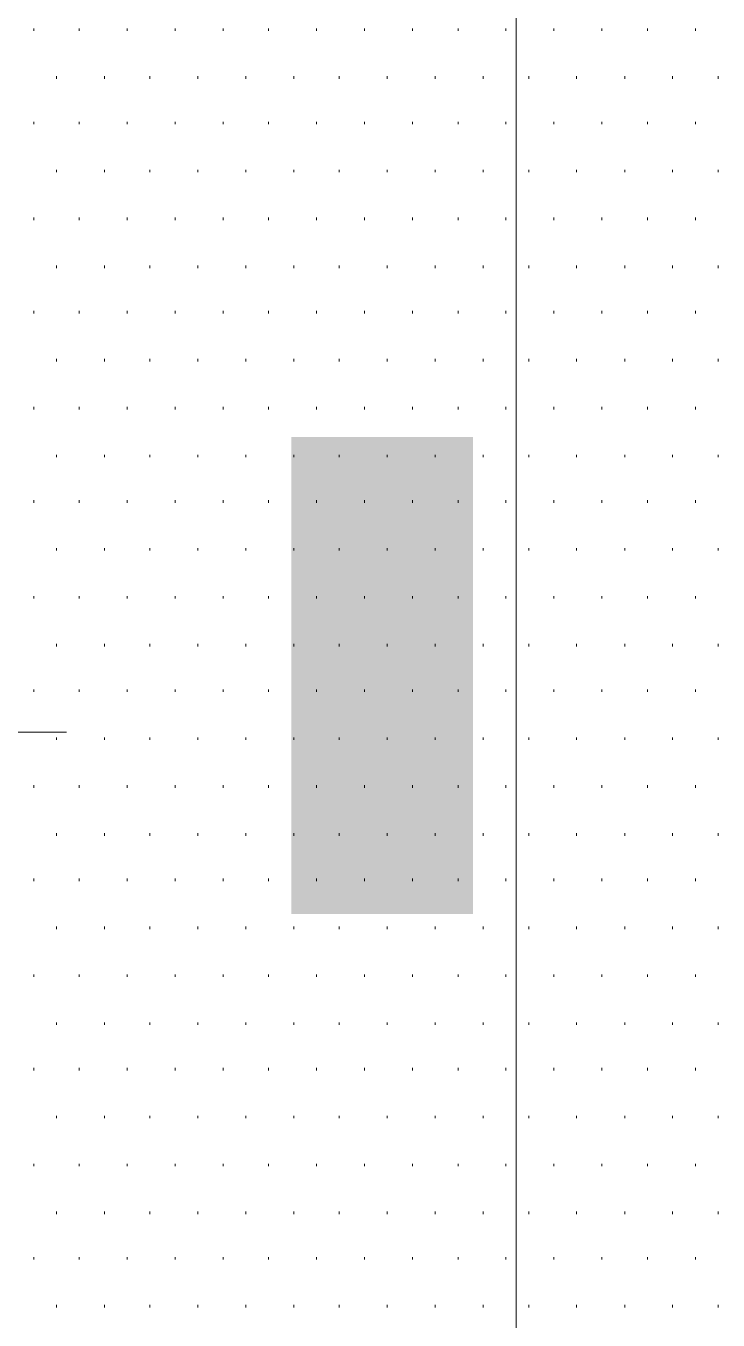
# Model space of a CAD drawing. Header units: millimetres. Extents: x -383313 to -161684, y -117025 to 99224.
# Drawn here: x -329363 to -328202, y -9663 to -7491 of the extents above; entities that cross this region are included whole.
import ezdxf

# ---------------------------------------------------------------- set-up
doc = ezdxf.new("R2010")
doc.units = ezdxf.units.MM
doc.header["$MEASUREMENT"] = 0
doc.layers.add('PDF_Geometry', color=7, linetype='Continuous')
doc.layers.add('PDF_Solid Fills', color=7, linetype='Continuous')

# ---------------------------------------------------------------- blocks, each defined once
blk = doc.blocks.new('A$Cf5759c35')
at = {"layer": 'PDF_Solid Fills'}
for points in [[(29569.7, 9982.2), (29569.7, 9982.2), (29569.7, 9956.8), (29573.9, 9952.6), (29573.9, 9948.3), (29578.1, 9939.9), (29582.4, 9935.6), (29582.4, 9935.6), (29586.6, 9931.4), (29595.1, 9927.2), (29595.1, 9982.2), (29595.1, 9982.2), (29595.1, 9990.7), (29595.1, 9994.9), (29599.3, 10003.4), (29603.5, 10007.6), (29607.8, 10011.8), (29616.2, 10016.1), (29616.2, 10016.1), (29620.5, 10020.3), (29624.7, 10020.3), (29628.9, 10024.5), (29633.2, 10024.5), (29637.4, 10024.5), (29645.9, 10028.8), (29654.3, 10028.8), (29658.6, 10028.8), (29667, 10028.8), (29675.5, 10028.8), (29688.2, 10028.8), (29696.7, 10028.8), (29696.7, 10028.8), (29709.4, 10028.8), (29717.8, 10028.8), (29726.3, 10028.8), (29734.8, 10028.8), (29739, 10028.8), (29747.5, 10028.8), (29755.9, 10024.5), (29760.2, 10024.5), (29764.4, 10024.5), (29768.6, 10020.3), (29772.9, 10020.3), (29777.1, 10016.1), (29781.3, 10016.1), (29785.6, 10011.8), (29789.8, 10003.4), (29794, 9999.1), (29798.3, 9994.9), (29798.3, 9986.4), (29798.3, 9982.2), (29802.5, 9927.2), (29806.7, 9931.4), (29811, 9935.6), (29815.2, 9939.9), (29815.2, 9948.3), (29819.4, 9952.6), (29819.4, 9961), (29823.7, 9965.3), (29823.7, 9973.7), (29823.7, 9982.2), (29823.7, 9982.2), (29823.7, 9990.7), (29823.7, 9994.9), (29819.4, 10003.4), (29819.4, 10007.6), (29815.2, 10016.1), (29811, 10020.3), (29811, 10024.5), (29806.7, 10028.8), (29802.5, 10033), (29798.3, 10037.2), (29794, 10041.5), (29785.6, 10045.7), (29781.3, 10045.7), (29772.9, 10049.9), (29768.6, 10054.2), (29764.4, 10054.2), (29760.2, 10054.2), (29755.9, 10058.4), (29747.5, 10058.4), (29743.2, 10058.4), (29734.8, 10058.4), (29726.3, 10062.6), (29722.1, 10062.6), (29713.6, 10062.6), (29705.1, 10062.6), (29696.7, 10062.6), (29692.4, 10062.6), (29684, 10062.6), (29675.5, 10062.6), (29667, 10062.6), (29662.8, 10062.6), (29654.3, 10058.4), (29650.1, 10058.4), (29641.6, 10058.4), (29637.4, 10058.4), (29628.9, 10054.2), (29624.7, 10054.2), (29616.2, 10049.9), (29612, 10045.7), (29603.5, 10045.7), (29599.3, 10041.5), (29599.3, 10041.5), (29595.1, 10037.2), (29590.8, 10033), (29582.4, 10028.8), (29578.1, 10020.3), (29578.1, 10016.1), (29573.9, 10016.1), (29573.9, 10007.6), (29569.7, 10003.4), (29569.7, 9994.9), (29569.7, 9986.4)], [(29595.1, 9927.2), (29599.3, 9922.9), (29603.5, 9918.7), (29612, 9914.5), (29616.2, 9910.2), (29624.7, 9910.2), (29624.7, 9906), (29633.2, 9906), (29637.4, 9906), (29645.9, 9901.8), (29650.1, 9901.8), (29658.6, 9901.8), (29662.8, 9901.8), (29671.3, 9901.8), (29679.7, 9901.8), (29688.2, 9897.5), (29696.7, 9897.5), (29700.9, 9897.5), (29709.4, 9897.5), (29717.8, 9901.8), (29726.3, 9901.8), (29734.8, 9901.8), (29743.2, 9901.8), (29747.5, 9901.8), (29755.9, 9906), (29760.2, 9906), (29768.6, 9910.2), (29772.9, 9910.2), (29777.1, 9914.5), (29785.6, 9914.5), (29789.8, 9918.7), (29794, 9922.9), (29798.3, 9922.9), (29802.5, 9927.2), (29798.3, 9982.2), (29798.3, 9978), (29798.3, 9973.7), (29794, 9965.3), (29794, 9961), (29789.8, 9956.8), (29785.6, 9948.3), (29777.1, 9944.1), (29777.1, 9944.1), (29772.9, 9944.1), (29768.6, 9939.9), (29764.4, 9939.9), (29760.2, 9935.6), (29751.7, 9935.6), (29747.5, 9935.6), (29739, 9931.4), (29730.5, 9931.4), (29722.1, 9931.4), (29713.6, 9931.4), (29705.1, 9931.4), (29696.7, 9931.4), (29688.2, 9931.4), (29679.7, 9931.4), (29671.3, 9931.4), (29662.8, 9931.4), (29654.3, 9931.4), (29650.1, 9935.6), (29641.6, 9935.6), (29637.4, 9935.6), (29628.9, 9939.9), (29624.7, 9939.9), (29620.5, 9944.1), (29616.2, 9944.1), (29612, 9948.3), (29607.8, 9952.6), (29603.5, 9956.8), (29599.3, 9961), (29595.1, 9965.3), (29595.1, 9973.7), (29595.1, 9982.2)], [(29569.7, 9787.5), (29569.7, 9787.5), (29569.7, 9762.1), (29573.9, 9757.8), (29573.9, 9753.6), (29578.1, 9745.1), (29582.4, 9740.9), (29582.4, 9740.9), (29586.6, 9736.7), (29595.1, 9732.4), (29595.1, 9787.5), (29595.1, 9787.5), (29595.1, 9795.9), (29595.1, 9800.2), (29599.3, 9808.6), (29603.5, 9812.9), (29607.8, 9817.1), (29616.2, 9821.3), (29616.2, 9821.3), (29620.5, 9825.6), (29624.7, 9825.6), (29628.9, 9829.8), (29633.2, 9829.8), (29637.4, 9829.8), (29645.9, 9834), (29654.3, 9834), (29658.6, 9834), (29667, 9834), (29675.5, 9834), (29688.2, 9834), (29696.7, 9834), (29696.7, 9834), (29709.4, 9834), (29717.8, 9834), (29726.3, 9834), (29734.8, 9834), (29739, 9834), (29747.5, 9834), (29755.9, 9829.8), (29760.2, 9829.8), (29764.4, 9829.8), (29768.6, 9825.6), (29772.9, 9825.6), (29777.1, 9821.3), (29781.3, 9821.3), (29785.6, 9817.1), (29789.8, 9808.6), (29794, 9804.4), (29798.3, 9800.2), (29798.3, 9791.7), (29798.3, 9787.5), (29802.5, 9732.4), (29806.7, 9736.7), (29811, 9740.9), (29815.2, 9745.1), (29815.2, 9753.6), (29819.4, 9757.8), (29819.4, 9766.3), (29823.7, 9770.5), (29823.7, 9779), (29823.7, 9787.5), (29823.7, 9787.5), (29823.7, 9795.9), (29823.7, 9800.2), (29819.4, 9808.6), (29819.4, 9812.9), (29815.2, 9821.3), (29811, 9825.6), (29811, 9829.8), (29806.7, 9834), (29802.5, 9838.3), (29798.3, 9842.5), (29794, 9846.7), (29785.6, 9851), (29781.3, 9851), (29772.9, 9855.2), (29768.6, 9859.4), (29764.4, 9859.4), (29760.2, 9859.4), (29755.9, 9863.7), (29747.5, 9863.7), (29743.2, 9863.7), (29734.8, 9863.7), (29726.3, 9867.9), (29722.1, 9867.9), (29713.6, 9867.9), (29705.1, 9867.9), (29696.7, 9867.9), (29692.4, 9867.9), (29684, 9867.9), (29675.5, 9867.9), (29667, 9867.9), (29662.8, 9867.9), (29654.3, 9863.7), (29650.1, 9863.7), (29641.6, 9863.7), (29637.4, 9863.7), (29628.9, 9859.4), (29624.7, 9859.4), (29616.2, 9855.2), (29612, 9851), (29603.5, 9851), (29599.3, 9846.7), (29599.3, 9846.7), (29595.1, 9842.5), (29590.8, 9838.3), (29582.4, 9834), (29578.1, 9825.6), (29578.1, 9821.3), (29573.9, 9821.3), (29573.9, 9812.9), (29569.7, 9808.6), (29569.7, 9800.2), (29569.7, 9791.7)], [(29595.1, 9732.4), (29599.3, 9728.2), (29603.5, 9724), (29612, 9719.7), (29616.2, 9715.5), (29624.7, 9715.5), (29624.7, 9711.3), (29633.2, 9711.3), (29637.4, 9711.3), (29645.9, 9707), (29650.1, 9707), (29658.6, 9707), (29662.8, 9707), (29671.3, 9707), (29679.7, 9707), (29688.2, 9702.8), (29696.7, 9702.8), (29700.9, 9702.8), (29709.4, 9702.8), (29717.8, 9707), (29726.3, 9707), (29734.8, 9707), (29743.2, 9707), (29747.5, 9707), (29755.9, 9711.3), (29760.2, 9711.3), (29768.6, 9715.5), (29772.9, 9715.5), (29777.1, 9719.7), (29785.6, 9719.7), (29789.8, 9724), (29794, 9728.2), (29798.3, 9728.2), (29802.5, 9732.4), (29798.3, 9787.5), (29798.3, 9783.2), (29798.3, 9779), (29794, 9770.5), (29794, 9766.3), (29789.8, 9762.1), (29785.6, 9753.6), (29777.1, 9749.4), (29777.1, 9749.4), (29772.9, 9749.4), (29768.6, 9745.1), (29764.4, 9745.1), (29760.2, 9740.9), (29751.7, 9740.9), (29747.5, 9740.9), (29739, 9736.7), (29730.5, 9736.7), (29722.1, 9736.7), (29713.6, 9736.7), (29705.1, 9736.7), (29696.7, 9736.7), (29688.2, 9736.7), (29679.7, 9736.7), (29671.3, 9736.7), (29662.8, 9736.7), (29654.3, 9736.7), (29650.1, 9740.9), (29641.6, 9740.9), (29637.4, 9740.9), (29628.9, 9745.1), (29624.7, 9745.1), (29620.5, 9749.4), (29616.2, 9749.4), (29612, 9753.6), (29607.8, 9757.8), (29603.5, 9762.1), (29599.3, 9766.3), (29595.1, 9770.5), (29595.1, 9779), (29595.1, 9787.5)], [(29573.9, 9664.7), (29573.9, 9537.7), (29700.9, 9516.5), (29705.1, 9546.2), (29700.9, 9546.2), (29696.7, 9550.4), (29692.4, 9558.9), (29688.2, 9563.1), (29688.2, 9563.1), (29684, 9567.3), (29684, 9575.8), (29679.7, 9584.3), (29679.7, 9588.5), (29675.5, 9652), (29675.5, 9652), (29671.3, 9647.8), (29671.3, 9550.4), (29603.5, 9563.1), (29603.5, 9664.7)], [(29675.5, 9652), (29679.7, 9588.5), (29679.7, 9597), (29684, 9605.4), (29684, 9613.9), (29688.2, 9618.1), (29692.4, 9622.4), (29696.7, 9626.6), (29700.9, 9630.8), (29705.1, 9635.1), (29709.4, 9639.3), (29717.8, 9639.3), (29722.1, 9643.5), (29730.5, 9643.5), (29739, 9643.5), (29739, 9643.5), (29743.2, 9643.5), (29751.7, 9643.5), (29760.2, 9639.3), (29764.4, 9639.3), (29772.9, 9635.1), (29777.1, 9630.8), (29781.3, 9626.6), (29781.3, 9626.6), (29789.8, 9622.4), (29789.8, 9613.9), (29794, 9609.7), (29798.3, 9605.4), (29798.3, 9597), (29798.3, 9588.5), (29798.3, 9652), (29794, 9656.2), (29794, 9656.2), (29785.6, 9660.5), (29781.3, 9664.7), (29777.1, 9668.9), (29768.6, 9668.9), (29764.4, 9673.2), (29755.9, 9673.2), (29747.5, 9673.2), (29743.2, 9677.4), (29734.8, 9677.4), (29730.5, 9677.4), (29726.3, 9673.2), (29717.8, 9673.2), (29709.4, 9673.2), (29705.1, 9668.9), (29696.7, 9668.9), (29692.4, 9664.7), (29688.2, 9660.5), (29679.7, 9656.2)], [(29654.3, 9597), (29654.3, 9597), (29654.3, 9584.3), (29658.6, 9575.8), (29658.6, 9567.3), (29662.8, 9563.1), (29667, 9558.9), (29671.3, 9550.4), (29671.3, 9647.8), (29667, 9643.5), (29662.8, 9635.1), (29658.6, 9630.8), (29658.6, 9626.6), (29654.3, 9618.1), (29654.3, 9613.9), (29654.3, 9605.4)], [(29751.7, 9541.9), (29755.9, 9508.1), (29755.9, 9512.3), (29772.9, 9512.3), (29777.1, 9516.5), (29785.6, 9516.5), (29789.8, 9520.8), (29794, 9525), (29798.3, 9529.2), (29802.5, 9533.5), (29806.7, 9537.7), (29811, 9541.9), (29815.2, 9550.4), (29819.4, 9554.6), (29819.4, 9563.1), (29819.4, 9567.3), (29823.7, 9575.8), (29823.7, 9584.3), (29823.7, 9588.5), (29823.7, 9592.7), (29823.7, 9597), (29823.7, 9605.4), (29819.4, 9613.9), (29819.4, 9618.1), (29815.2, 9626.6), (29815.2, 9630.8), (29811, 9635.1), (29806.7, 9643.5), (29802.5, 9647.8), (29798.3, 9652), (29798.3, 9588.5), (29798.3, 9588.5), (29798.3, 9584.3), (29798.3, 9575.8), (29794, 9571.6), (29789.8, 9563.1), (29785.6, 9558.9), (29781.3, 9554.6), (29777.1, 9550.4), (29772.9, 9550.4), (29764.4, 9546.2), (29760.2, 9541.9)], [(29595.1, 9461.5), (29595.1, 9398), (29595.1, 9414.9), (29599.3, 9419.2), (29603.5, 9427.6), (29607.8, 9431.9), (29607.8, 9431.9), (29612, 9436.1), (29616.2, 9440.3), (29624.7, 9444.6), (29628.9, 9444.6), (29637.4, 9444.6), (29641.6, 9444.6), (29650.1, 9444.6), (29654.3, 9440.3), (29662.8, 9440.3), (29667, 9436.1), (29675.5, 9431.9), (29675.5, 9427.6), (29679.7, 9423.4), (29684, 9419.2), (29688.2, 9414.9), (29696.7, 9410.7), (29700.9, 9406.5), (29705.1, 9402.2), (29709.4, 9393.8), (29713.6, 9389.5), (29722.1, 9381.1), (29726.3, 9376.8), (29730.5, 9368.4), (29739, 9364.1), (29743.2, 9355.7), (29747.5, 9351.4), (29751.7, 9347.2), (29755.9, 9343), (29760.2, 9338.7), (29764.4, 9334.5), (29768.6, 9330.3), (29772.9, 9326), (29781.3, 9321.8), (29785.6, 9321.8), (29794, 9317.6), (29798.3, 9313.3), (29798.3, 9313.3), (29806.7, 9313.3), (29811, 9313.3), (29819.4, 9309.1), (29819.4, 9478.4), (29789.8, 9478.4), (29789.8, 9355.7), (29789.8, 9355.7), (29785.6, 9355.7), (29777.1, 9359.9), (29772.9, 9368.4), (29772.9, 9368.4), (29768.6, 9372.6), (29764.4, 9376.8), (29760.2, 9381.1), (29755.9, 9389.5), (29747.5, 9393.8), (29743.2, 9402.2), (29739, 9402.2), (29734.8, 9410.7), (29730.5, 9419.2), (29722.1, 9423.4), (29717.8, 9427.6), (29713.6, 9431.9), (29709.4, 9440.3), (29705.1, 9444.6), (29700.9, 9444.6), (29696.7, 9448.8), (29696.7, 9453), (29688.2, 9457.3), (29684, 9461.5), (29679.7, 9465.7), (29671.3, 9465.7), (29667, 9470), (29662.8, 9470), (29658.6, 9474.2), (29650.1, 9474.2), (29645.9, 9474.2), (29637.4, 9474.2), (29637.4, 9474.2), (29628.9, 9474.2), (29624.7, 9474.2), (29616.2, 9474.2), (29612, 9470), (29603.5, 9465.7), (29599.3, 9465.7)], [(29569.7, 9398), (29569.7, 9376.8), (29573.9, 9368.4), (29573.9, 9364.1), (29578.1, 9355.7), (29578.1, 9351.4), (29582.4, 9347.2), (29586.6, 9343), (29590.8, 9338.7), (29595.1, 9334.5), (29599.3, 9330.3), (29607.8, 9326), (29612, 9321.8), (29620.5, 9321.8), (29624.7, 9317.6), (29633.2, 9317.6), (29641.6, 9317.6), (29645.9, 9347.2), (29637.4, 9347.2), (29628.9, 9351.4), (29624.7, 9351.4), (29616.2, 9355.7), (29612, 9359.9), (29607.8, 9364.1), (29603.5, 9364.1), (29599.3, 9372.6), (29599.3, 9376.8), (29595.1, 9381.1), (29595.1, 9389.5), (29595.1, 9398), (29595.1, 9461.5), (29586.6, 9453), (29586.6, 9453), (29582.4, 9448.8), (29582.4, 9444.6), (29578.1, 9440.3), (29573.9, 9431.9), (29573.9, 9427.6), (29569.7, 9419.2), (29569.7, 9414.9), (29569.7, 9406.5)]]:
    blk.add_hatch(color=8, dxfattribs=at).paths.add_polyline_path(points)
at = {"layer": 'PDF_Geometry', "color": 8, "lineweight": 13}
for points in [[(29921, 11082.9), (29921, 8284.6)], [(28223.5, 9089), (28435.1, 9588.5), (29167.5, 9588.5)]]:
    blk.add_lwpolyline(points, dxfattribs=at)
at = {"layer": 'PDF_Geometry', "color": 8, "lineweight": 9}
for points in [[(29112.5, 10765.4), (29112.5, 10769.6)], [(29188.7, 10765.4), (29188.7, 10769.6)], [(29269.1, 10765.4), (29269.1, 10769.6)], [(29349.5, 10765.4), (29349.5, 10769.6)], [(29430, 10765.4), (29430, 10769.6)], [(29506.2, 10765.4), (29506.2, 10769.6)], [(29586.6, 10765.4), (29586.6, 10769.6)], [(29667, 10765.4), (29667, 10769.6)], [(29747.5, 10765.4), (29747.5, 10769.6)], [(29823.7, 10765.4), (29823.7, 10769.6)], [(29904.1, 10765.4), (29904.1, 10769.6)], [(29984.5, 10765.4), (29984.5, 10769.6)], [(30065, 10765.4), (30065, 10769.6)], [(30141.2, 10765.4), (30141.2, 10769.6)], [(30221.6, 10765.4), (30221.6, 10769.6)], [(29150.6, 10684.9), (29150.6, 10689.2)], [(29231, 10684.9), (29231, 10689.2)], [(29307.2, 10684.9), (29307.2, 10689.2)], [(29387.6, 10684.9), (29387.6, 10689.2)], [(29468.1, 10684.9), (29468.1, 10689.2)], [(29548.5, 10684.9), (29548.5, 10689.2)], [(29624.7, 10684.9), (29624.7, 10689.2)], [(29705.1, 10684.9), (29705.1, 10689.2)], [(29785.6, 10684.9), (29785.6, 10689.2)], [(29866, 10684.9), (29866, 10689.2)], [(29942.2, 10684.9), (29942.2, 10689.2)], [(30022.6, 10684.9), (30022.6, 10689.2)], [(30103.1, 10684.9), (30103.1, 10689.2)], [(30183.5, 10684.9), (30183.5, 10689.2)], [(30259.7, 10684.9), (30259.7, 10689.2)], [(29112.5, 10608.7), (29112.5, 10613)], [(29188.7, 10608.7), (29188.7, 10613)], [(29269.1, 10608.7), (29269.1, 10613)], [(29349.5, 10608.7), (29349.5, 10613)], [(29430, 10608.7), (29430, 10613)], [(29506.2, 10608.7), (29506.2, 10613)], [(29586.6, 10608.7), (29586.6, 10613)], [(29667, 10608.7), (29667, 10613)], [(29747.5, 10608.7), (29747.5, 10613)], [(29823.7, 10608.7), (29823.7, 10613)], [(29904.1, 10608.7), (29904.1, 10613)], [(29984.5, 10608.7), (29984.5, 10613)], [(30065, 10608.7), (30065, 10613)], [(30141.2, 10608.7), (30141.2, 10613)], [(30221.6, 10608.7), (30221.6, 10613)], [(29150.6, 10528.3), (29150.6, 10532.5)], [(29231, 10528.3), (29231, 10532.5)], [(29307.2, 10528.3), (29307.2, 10532.5)], [(29387.6, 10528.3), (29387.6, 10532.5)], [(29468.1, 10528.3), (29468.1, 10532.5)], [(29548.5, 10528.3), (29548.5, 10532.5)], [(29624.7, 10528.3), (29624.7, 10532.5)], [(29705.1, 10528.3), (29705.1, 10532.5)], [(29785.6, 10528.3), (29785.6, 10532.5)], [(29866, 10528.3), (29866, 10532.5)], [(29942.2, 10528.3), (29942.2, 10532.5)], [(30022.6, 10528.3), (30022.6, 10532.5)], [(30103.1, 10528.3), (30103.1, 10532.5)], [(30183.5, 10528.3), (30183.5, 10532.5)], [(30259.7, 10528.3), (30259.7, 10532.5)], [(29112.5, 10447.9), (29112.5, 10452.1)], [(29188.7, 10447.9), (29188.7, 10452.1)], [(29269.1, 10447.9), (29269.1, 10452.1)], [(29349.5, 10447.9), (29349.5, 10452.1)], [(29430, 10447.9), (29430, 10452.1)], [(29506.2, 10447.9), (29506.2, 10452.1)], [(29586.6, 10447.9), (29586.6, 10452.1)], [(29667, 10447.9), (29667, 10452.1)], [(29747.5, 10447.9), (29747.5, 10452.1)], [(29823.7, 10447.9), (29823.7, 10452.1)], [(29904.1, 10447.9), (29904.1, 10452.1)], [(29984.5, 10447.9), (29984.5, 10452.1)], [(30065, 10447.9), (30065, 10452.1)], [(30141.2, 10447.9), (30141.2, 10452.1)], [(30221.6, 10447.9), (30221.6, 10452.1)], [(29150.6, 10367.4), (29150.6, 10371.7)], [(29231, 10367.4), (29231, 10371.7)], [(29307.2, 10367.4), (29307.2, 10371.7)], [(29387.6, 10367.4), (29387.6, 10371.7)], [(29468.1, 10367.4), (29468.1, 10371.7)], [(29548.5, 10367.4), (29548.5, 10371.7)], [(29624.7, 10367.4), (29624.7, 10371.7)], [(29705.1, 10367.4), (29705.1, 10371.7)], [(29785.6, 10367.4), (29785.6, 10371.7)], [(29866, 10367.4), (29866, 10371.7)], [(29942.2, 10367.4), (29942.2, 10371.7)], [(30022.6, 10367.4), (30022.6, 10371.7)], [(30103.1, 10367.4), (30103.1, 10371.7)], [(30183.5, 10367.4), (30183.5, 10371.7)], [(30259.7, 10367.4), (30259.7, 10371.7)], [(29112.5, 10291.2), (29112.5, 10295.5)], [(29188.7, 10291.2), (29188.7, 10295.5)], [(29269.1, 10291.2), (29269.1, 10295.5)], [(29349.5, 10291.2), (29349.5, 10295.5)], [(29430, 10291.2), (29430, 10295.5)], [(29506.2, 10291.2), (29506.2, 10295.5)], [(29586.6, 10291.2), (29586.6, 10295.5)], [(29667, 10291.2), (29667, 10295.5)], [(29747.5, 10291.2), (29747.5, 10295.5)], [(29823.7, 10291.2), (29823.7, 10295.5)], [(29904.1, 10291.2), (29904.1, 10295.5)], [(29984.5, 10291.2), (29984.5, 10295.5)], [(30065, 10291.2), (30065, 10295.5)], [(30141.2, 10291.2), (30141.2, 10295.5)], [(30221.6, 10291.2), (30221.6, 10295.5)], [(29150.6, 10210.8), (29150.6, 10215)], [(29231, 10210.8), (29231, 10215)], [(29307.2, 10210.8), (29307.2, 10215)], [(29387.6, 10210.8), (29387.6, 10215)], [(29468.1, 10210.8), (29468.1, 10215)], [(29548.5, 10210.8), (29548.5, 10215)], [(29624.7, 10210.8), (29624.7, 10215)], [(29705.1, 10210.8), (29705.1, 10215)], [(29785.6, 10210.8), (29785.6, 10215)], [(29866, 10210.8), (29866, 10215)], [(29942.2, 10210.8), (29942.2, 10215)], [(30022.6, 10210.8), (30022.6, 10215)], [(30103.1, 10210.8), (30103.1, 10215)], [(30183.5, 10210.8), (30183.5, 10215)], [(30259.7, 10210.8), (30259.7, 10215)], [(29112.5, 10130.4), (29112.5, 10134.6)], [(29188.7, 10130.4), (29188.7, 10134.6)], [(29269.1, 10130.4), (29269.1, 10134.6)], [(29349.5, 10130.4), (29349.5, 10134.6)], [(29430, 10130.4), (29430, 10134.6)], [(29506.2, 10130.4), (29506.2, 10134.6)], [(29586.6, 10130.4), (29586.6, 10134.6)], [(29667, 10130.4), (29667, 10134.6)], [(29747.5, 10130.4), (29747.5, 10134.6)], [(29823.7, 10130.4), (29823.7, 10134.6)], [(29904.1, 10130.4), (29904.1, 10134.6)], [(29984.5, 10130.4), (29984.5, 10134.6)], [(30065, 10130.4), (30065, 10134.6)], [(30141.2, 10130.4), (30141.2, 10134.6)], [(30221.6, 10130.4), (30221.6, 10134.6)], [(29150.6, 10049.9), (29150.6, 10054.2)], [(29231, 10049.9), (29231, 10054.2)], [(29307.2, 10049.9), (29307.2, 10054.2)], [(29387.6, 10049.9), (29387.6, 10054.2)], [(29468.1, 10049.9), (29468.1, 10054.2)], [(29548.5, 10049.9), (29548.5, 10054.2)], [(29624.7, 10049.9), (29624.7, 10054.2)], [(29705.1, 10049.9), (29705.1, 10054.2)], [(29785.6, 10049.9), (29785.6, 10054.2)], [(29866, 10049.9), (29866, 10054.2)], [(29942.2, 10049.9), (29942.2, 10054.2)], [(30022.6, 10049.9), (30022.6, 10054.2)], [(30103.1, 10049.9), (30103.1, 10054.2)], [(30183.5, 10049.9), (30183.5, 10054.2)], [(30259.7, 10049.9), (30259.7, 10054.2)], [(29112.5, 9973.7), (29112.5, 9978)], [(29188.7, 9973.7), (29188.7, 9978)], [(29269.1, 9973.7), (29269.1, 9978)], [(29349.5, 9973.7), (29349.5, 9978)], [(29430, 9973.7), (29430, 9978)], [(29506.2, 9973.7), (29506.2, 9978)], [(29586.6, 9973.7), (29586.6, 9978)], [(29667, 9973.7), (29667, 9978)], [(29747.5, 9973.7), (29747.5, 9978)], [(29823.7, 9973.7), (29823.7, 9978)], [(29904.1, 9973.7), (29904.1, 9978)], [(29984.5, 9973.7), (29984.5, 9978)], [(30065, 9973.7), (30065, 9978)], [(30141.2, 9973.7), (30141.2, 9978)], [(30221.6, 9973.7), (30221.6, 9978)], [(29150.6, 9893.3), (29150.6, 9897.5)], [(29231, 9893.3), (29231, 9897.5)], [(29307.2, 9893.3), (29307.2, 9897.5)], [(29387.6, 9893.3), (29387.6, 9897.5)], [(29468.1, 9893.3), (29468.1, 9897.5)], [(29548.5, 9893.3), (29548.5, 9897.5)], [(29624.7, 9893.3), (29624.7, 9897.5)], [(29705.1, 9893.3), (29705.1, 9897.5)], [(29785.6, 9893.3), (29785.6, 9897.5)], [(29866, 9893.3), (29866, 9897.5)], [(29942.2, 9893.3), (29942.2, 9897.5)], [(30022.6, 9893.3), (30022.6, 9897.5)], [(30103.1, 9893.3), (30103.1, 9897.5)], [(30183.5, 9893.3), (30183.5, 9897.5)], [(30259.7, 9893.3), (30259.7, 9897.5)], [(29112.5, 9812.9), (29112.5, 9817.1)], [(29188.7, 9812.9), (29188.7, 9817.1)], [(29269.1, 9812.9), (29269.1, 9817.1)], [(29349.5, 9812.9), (29349.5, 9817.1)], [(29430, 9812.9), (29430, 9817.1)], [(29506.2, 9812.9), (29506.2, 9817.1)], [(29586.6, 9812.9), (29586.6, 9817.1)], [(29667, 9812.9), (29667, 9817.1)], [(29747.5, 9812.9), (29747.5, 9817.1)], [(29823.7, 9812.9), (29823.7, 9817.1)], [(29904.1, 9812.9), (29904.1, 9817.1)], [(29984.5, 9812.9), (29984.5, 9817.1)], [(30065, 9812.9), (30065, 9817.1)], [(30141.2, 9812.9), (30141.2, 9817.1)], [(30221.6, 9812.9), (30221.6, 9817.1)], [(29150.6, 9732.4), (29150.6, 9736.7)], [(29231, 9732.4), (29231, 9736.7)], [(29307.2, 9732.4), (29307.2, 9736.7)], [(29387.6, 9732.4), (29387.6, 9736.7)], [(29468.1, 9732.4), (29468.1, 9736.7)], [(29548.5, 9732.4), (29548.5, 9736.7)], [(29624.7, 9732.4), (29624.7, 9736.7)], [(29705.1, 9732.4), (29705.1, 9736.7)], [(29785.6, 9732.4), (29785.6, 9736.7)], [(29866, 9732.4), (29866, 9736.7)], [(29942.2, 9732.4), (29942.2, 9736.7)], [(30022.6, 9732.4), (30022.6, 9736.7)], [(30103.1, 9732.4), (30103.1, 9736.7)], [(30183.5, 9732.4), (30183.5, 9736.7)], [(30259.7, 9732.4), (30259.7, 9736.7)], [(29112.5, 9656.2), (29112.5, 9660.5)], [(29188.7, 9656.2), (29188.7, 9660.5)], [(29269.1, 9656.2), (29269.1, 9660.5)], [(29349.5, 9656.2), (29349.5, 9660.5)], [(29430, 9656.2), (29430, 9660.5)], [(29506.2, 9656.2), (29506.2, 9660.5)], [(29586.6, 9656.2), (29586.6, 9660.5)], [(29667, 9656.2), (29667, 9660.5)], [(29747.5, 9656.2), (29747.5, 9660.5)], [(29823.7, 9656.2), (29823.7, 9660.5)], [(29904.1, 9656.2), (29904.1, 9660.5)], [(29984.5, 9656.2), (29984.5, 9660.5)], [(30065, 9656.2), (30065, 9660.5)], [(30141.2, 9656.2), (30141.2, 9660.5)], [(30221.6, 9656.2), (30221.6, 9660.5)], [(29150.6, 9575.8), (29150.6, 9580)], [(29231, 9575.8), (29231, 9580)], [(29307.2, 9575.8), (29307.2, 9580)], [(29387.6, 9575.8), (29387.6, 9580)], [(29468.1, 9575.8), (29468.1, 9580)], [(29548.5, 9575.8), (29548.5, 9580)], [(29624.7, 9575.8), (29624.7, 9580)], [(29705.1, 9575.8), (29705.1, 9580)], [(29785.6, 9575.8), (29785.6, 9580)], [(29866, 9575.8), (29866, 9580)], [(29942.2, 9575.8), (29942.2, 9580)], [(30022.6, 9575.8), (30022.6, 9580)], [(30103.1, 9575.8), (30103.1, 9580)], [(30183.5, 9575.8), (30183.5, 9580)], [(30259.7, 9575.8), (30259.7, 9580)], [(29112.5, 9495.4), (29112.5, 9499.6)], [(29188.7, 9495.4), (29188.7, 9499.6)], [(29269.1, 9495.4), (29269.1, 9499.6)], [(29349.5, 9495.4), (29349.5, 9499.6)], [(29430, 9495.4), (29430, 9499.6)], [(29506.2, 9495.4), (29506.2, 9499.6)], [(29586.6, 9495.4), (29586.6, 9499.6)], [(29667, 9495.4), (29667, 9499.6)], [(29747.5, 9495.4), (29747.5, 9499.6)], [(29823.7, 9495.4), (29823.7, 9499.6)], [(29904.1, 9495.4), (29904.1, 9499.6)], [(29984.5, 9495.4), (29984.5, 9499.6)], [(30065, 9495.4), (30065, 9499.6)], [(30141.2, 9495.4), (30141.2, 9499.6)], [(30221.6, 9495.4), (30221.6, 9499.6)], [(29150.6, 9414.9), (29150.6, 9419.2)], [(29231, 9414.9), (29231, 9419.2)], [(29307.2, 9414.9), (29307.2, 9419.2)], [(29387.6, 9414.9), (29387.6, 9419.2)], [(29468.1, 9414.9), (29468.1, 9419.2)], [(29548.5, 9414.9), (29548.5, 9419.2)], [(29624.7, 9414.9), (29624.7, 9419.2)], [(29705.1, 9414.9), (29705.1, 9419.2)], [(29785.6, 9414.9), (29785.6, 9419.2)], [(29866, 9414.9), (29866, 9419.2)], [(29942.2, 9414.9), (29942.2, 9419.2)], [(30022.6, 9414.9), (30022.6, 9419.2)], [(30103.1, 9414.9), (30103.1, 9419.2)], [(30183.5, 9414.9), (30183.5, 9419.2)], [(30259.7, 9414.9), (30259.7, 9419.2)], [(29112.5, 9338.7), (29112.5, 9343)], [(29188.7, 9338.7), (29188.7, 9343)], [(29269.1, 9338.7), (29269.1, 9343)], [(29349.5, 9338.7), (29349.5, 9343)], [(29430, 9338.7), (29430, 9343)], [(29506.2, 9338.7), (29506.2, 9343)], [(29586.6, 9338.7), (29586.6, 9343)], [(29667, 9338.7), (29667, 9343)], [(29747.5, 9338.7), (29747.5, 9343)], [(29823.7, 9338.7), (29823.7, 9343)], [(29904.1, 9338.7), (29904.1, 9343)], [(29984.5, 9338.7), (29984.5, 9343)], [(30065, 9338.7), (30065, 9343)], [(30141.2, 9338.7), (30141.2, 9343)], [(30221.6, 9338.7), (30221.6, 9343)], [(29150.6, 9258.3), (29150.6, 9262.5)], [(29231, 9258.3), (29231, 9262.5)], [(29307.2, 9258.3), (29307.2, 9262.5)], [(29387.6, 9258.3), (29387.6, 9262.5)], [(29468.1, 9258.3), (29468.1, 9262.5)], [(29548.5, 9258.3), (29548.5, 9262.5)], [(29624.7, 9258.3), (29624.7, 9262.5)], [(29705.1, 9258.3), (29705.1, 9262.5)], [(29785.6, 9258.3), (29785.6, 9262.5)], [(29866, 9258.3), (29866, 9262.5)], [(29942.2, 9258.3), (29942.2, 9262.5)], [(30022.6, 9258.3), (30022.6, 9262.5)], [(30103.1, 9258.3), (30103.1, 9262.5)], [(30183.5, 9258.3), (30183.5, 9262.5)], [(30259.7, 9258.3), (30259.7, 9262.5)], [(29112.5, 9177.9), (29112.5, 9182.1)], [(29188.7, 9177.9), (29188.7, 9182.1)], [(29269.1, 9177.9), (29269.1, 9182.1)], [(29349.5, 9177.9), (29349.5, 9182.1)], [(29430, 9177.9), (29430, 9182.1)], [(29506.2, 9177.9), (29506.2, 9182.1)], [(29586.6, 9177.9), (29586.6, 9182.1)], [(29667, 9177.9), (29667, 9182.1)], [(29747.5, 9177.9), (29747.5, 9182.1)], [(29823.7, 9177.9), (29823.7, 9182.1)], [(29904.1, 9177.9), (29904.1, 9182.1)], [(29984.5, 9177.9), (29984.5, 9182.1)], [(30065, 9177.9), (30065, 9182.1)], [(30141.2, 9177.9), (30141.2, 9182.1)], [(30221.6, 9177.9), (30221.6, 9182.1)], [(29150.6, 9097.4), (29150.6, 9101.7)], [(29231, 9097.4), (29231, 9101.7)], [(29307.2, 9097.4), (29307.2, 9101.7)], [(29387.6, 9097.4), (29387.6, 9101.7)], [(29468.1, 9097.4), (29468.1, 9101.7)], [(29548.5, 9097.4), (29548.5, 9101.7)], [(29624.7, 9097.4), (29624.7, 9101.7)], [(29705.1, 9097.4), (29705.1, 9101.7)], [(29785.6, 9097.4), (29785.6, 9101.7)], [(29866, 9097.4), (29866, 9101.7)], [(29942.2, 9097.4), (29942.2, 9101.7)], [(30022.6, 9097.4), (30022.6, 9101.7)], [(30103.1, 9097.4), (30103.1, 9101.7)], [(30183.5, 9097.4), (30183.5, 9101.7)], [(30259.7, 9097.4), (30259.7, 9101.7)], [(29112.5, 9021.2), (29112.5, 9025.5)], [(29188.7, 9021.2), (29188.7, 9025.5)], [(29269.1, 9021.2), (29269.1, 9025.5)], [(29349.5, 9021.2), (29349.5, 9025.5)], [(29430, 9021.2), (29430, 9025.5)], [(29506.2, 9021.2), (29506.2, 9025.5)], [(29586.6, 9021.2), (29586.6, 9025.5)], [(29667, 9021.2), (29667, 9025.5)], [(29747.5, 9021.2), (29747.5, 9025.5)], [(29823.7, 9021.2), (29823.7, 9025.5)], [(29904.1, 9021.2), (29904.1, 9025.5)], [(29984.5, 9021.2), (29984.5, 9025.5)], [(30065, 9021.2), (30065, 9025.5)], [(30141.2, 9021.2), (30141.2, 9025.5)], [(30221.6, 9021.2), (30221.6, 9025.5)], [(29150.6, 8940.8), (29150.6, 8945)], [(29231, 8940.8), (29231, 8945)], [(29307.2, 8940.8), (29307.2, 8945)], [(29387.6, 8940.8), (29387.6, 8945)], [(29468.1, 8940.8), (29468.1, 8945)], [(29548.5, 8940.8), (29548.5, 8945)], [(29624.7, 8940.8), (29624.7, 8945)], [(29705.1, 8940.8), (29705.1, 8945)], [(29785.6, 8940.8), (29785.6, 8945)], [(29866, 8940.8), (29866, 8945)], [(29942.2, 8940.8), (29942.2, 8945)], [(30022.6, 8940.8), (30022.6, 8945)], [(30103.1, 8940.8), (30103.1, 8945)], [(30183.5, 8940.8), (30183.5, 8945)], [(30259.7, 8940.8), (30259.7, 8945)], [(29112.5, 8860.4), (29112.5, 8864.6)], [(29188.7, 8860.4), (29188.7, 8864.6)], [(29269.1, 8860.4), (29269.1, 8864.6)], [(29349.5, 8860.4), (29349.5, 8864.6)], [(29430, 8860.4), (29430, 8864.6)], [(29506.2, 8860.4), (29506.2, 8864.6)], [(29586.6, 8860.4), (29586.6, 8864.6)], [(29667, 8860.4), (29667, 8864.6)], [(29747.5, 8860.4), (29747.5, 8864.6)], [(29823.7, 8860.4), (29823.7, 8864.6)], [(29904.1, 8860.4), (29904.1, 8864.6)], [(29984.5, 8860.4), (29984.5, 8864.6)], [(30065, 8860.4), (30065, 8864.6)], [(30141.2, 8860.4), (30141.2, 8864.6)], [(30221.6, 8860.4), (30221.6, 8864.6)], [(29150.6, 8779.9), (29150.6, 8784.2)], [(29231, 8779.9), (29231, 8784.2)], [(29307.2, 8779.9), (29307.2, 8784.2)], [(29387.6, 8779.9), (29387.6, 8784.2)], [(29468.1, 8779.9), (29468.1, 8784.2)], [(29548.5, 8779.9), (29548.5, 8784.2)], [(29624.7, 8779.9), (29624.7, 8784.2)], [(29705.1, 8779.9), (29705.1, 8784.2)], [(29785.6, 8779.9), (29785.6, 8784.2)], [(29866, 8779.9), (29866, 8784.2)], [(29942.2, 8779.9), (29942.2, 8784.2)], [(30022.6, 8779.9), (30022.6, 8784.2)], [(30103.1, 8779.9), (30103.1, 8784.2)], [(30183.5, 8779.9), (30183.5, 8784.2)], [(30259.7, 8779.9), (30259.7, 8784.2)], [(29112.5, 8703.7), (29112.5, 8708)], [(29188.7, 8703.7), (29188.7, 8708)], [(29269.1, 8703.7), (29269.1, 8708)], [(29349.5, 8703.7), (29349.5, 8708)], [(29430, 8703.7), (29430, 8708)], [(29506.2, 8703.7), (29506.2, 8708)], [(29586.6, 8703.7), (29586.6, 8708)], [(29667, 8703.7), (29667, 8708)], [(29747.5, 8703.7), (29747.5, 8708)], [(29823.7, 8703.7), (29823.7, 8708)], [(29904.1, 8703.7), (29904.1, 8708)], [(29984.5, 8703.7), (29984.5, 8708)], [(30065, 8703.7), (30065, 8708)], [(30141.2, 8703.7), (30141.2, 8708)], [(30221.6, 8703.7), (30221.6, 8708)], [(29150.6, 8623.3), (29150.6, 8627.5)], [(29231, 8623.3), (29231, 8627.5)], [(29307.2, 8623.3), (29307.2, 8627.5)], [(29387.6, 8623.3), (29387.6, 8627.5)], [(29468.1, 8623.3), (29468.1, 8627.5)], [(29548.5, 8623.3), (29548.5, 8627.5)], [(29624.7, 8623.3), (29624.7, 8627.5)], [(29705.1, 8623.3), (29705.1, 8627.5)], [(29785.6, 8623.3), (29785.6, 8627.5)], [(29866, 8623.3), (29866, 8627.5)], [(29942.2, 8623.3), (29942.2, 8627.5)], [(30022.6, 8623.3), (30022.6, 8627.5)], [(30103.1, 8623.3), (30103.1, 8627.5)], [(30183.5, 8623.3), (30183.5, 8627.5)], [(30259.7, 8623.3), (30259.7, 8627.5)]]:
    blk.add_lwpolyline(points, dxfattribs=at)
at = {"layer": 'PDF_Solid Fills', "color": 8, "lineweight": 13}
for points in [[(29544.3, 9283.7), (29849.1, 9283.7), (29544.3, 10083.8)], [(29849.1, 9283.7), (29544.3, 10083.8), (29849.1, 10083.8)]]:
    blk.add_solid(points, dxfattribs=at)

msp = doc.modelspace()

# ---------------------------------------------------------------- block references
at = {"ltscale": 100}
msp.add_blockref('A$Cf5759c35', (-358461.97282, -18264.93104), dxfattribs=at)

doc.saveas('drawing.dxf')
